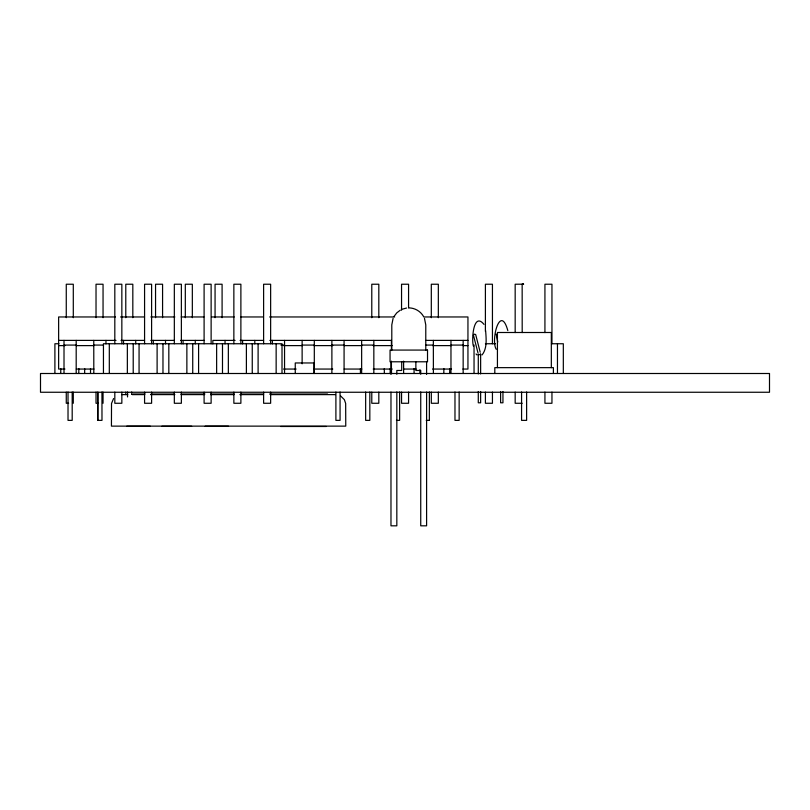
<?xml version="1.0" encoding="UTF-8"?>
<svg xmlns="http://www.w3.org/2000/svg" width="810" height="810" viewBox="0 0 810 810"><rect width="100%" height="100%" fill="white"/><g stroke="black" fill="none" stroke-linecap="round" stroke-linejoin="round"><path stroke-width="1.21" d="M479.155 354.77A1.174 0.759 -6.9 0 1 478.285 354.091L478.285 373.936M522.875 284.188L515.17 284.229L515.17 332.586M522.409 284.249L523.655 284.229L522.349 284.269M522.572 284.188L523.23 284.188M523.118 284.249L522.156 284.199L522.197 332.586M393.093 318.381L391.797 324.881L391.797 350.072M480.634 373.936L480.634 354.152L480.046 354.213M394.075 316.386L396.768 312.873L400.292 310.169M113.572 398.55L111.517 403.471L111.436 426.131L345.759 426.131L345.667 403.471L344.371 399.664L340.575 395.928M496.125 334.014L497.755 341.982M482.041 354.962C487.397 348.33 486.162 338.6 485.625 330.622M480.046 354.628L480.289 354.496A1.185 0.597 0 0 0 480.634 354.081M402.286 309.187L406.569 308.043M115.486 316.963L58.634 316.963L58.634 369.056L64.952 369.056M120.538 316.963L144.534 316.963M150.852 316.963L174.859 316.963M181.177 316.963L203.917 316.963M211.491 316.963L234.232 316.963M240.55 316.963L263.291 316.963M269.608 316.963L394.673 316.963M423.731 316.963L467.947 316.963L467.947 369.056L462.895 369.056M58.634 340.392L116.002 340.392M121.024 340.392L144.524 340.392M150.812 340.392L174.302 340.392M180.579 340.392L204.059 340.392M235.082 340.392L212.848 340.392L212.848 343.906M240.094 340.392L263.584 340.392M269.862 340.392L391.412 340.392L391.412 350.538M426.04 340.392L467.947 340.392M58.958 343.744L54.898 343.744L54.898 373.501M485.403 343.744L495.538 343.744M551.448 343.744L563.325 343.744L563.325 373.501M64.01 345.08L76.191 345.08M93.768 345.08L103.518 345.08M280.898 345.08L284.553 345.08M302.13 345.08L314.31 345.08M331.887 345.08L344.078 345.08M361.645 345.08L373.835 345.08M426.04 345.08L433.35 345.08M450.967 345.08L463.158 345.08M58.634 345.617L64.952 345.617M76.322 345.617L94.001 345.617M283.5 345.617L302.454 345.617M313.824 345.617L332.768 345.617M344.139 345.617L361.827 345.617M373.197 345.617L392.151 345.617M432.57 345.617L451.524 345.617M462.895 345.617L467.947 345.617M76.322 369.056L94.001 369.056M283.5 369.056L296.136 369.056M313.824 369.056L332.768 369.056M344.139 369.056L361.827 369.056M373.197 369.056L392.151 369.056M403.522 369.056L416.148 369.056M432.57 369.056L451.524 369.056M132.911 394.024L145.101 394.024M151.085 394.024L174.039 394.024M181.126 394.024L204.95 394.024M210.721 394.024L234.12 394.024M241.167 394.024L263.695 394.024M269.639 394.024L327.564 394.024M121.773 394.612L127.778 394.612M132.222 394.612L143.623 394.612M150.508 394.612L174.859 394.612M181.116 394.612L204.322 394.612M210.549 394.612L234.029 394.612M239.841 394.612L263.108 394.612M270.388 394.612L335.411 394.612M68.607 403.269L66.268 403.269L66.268 392.111M98.374 403.269L96.025 403.269L96.025 392.111M522.197 403.269L515.17 403.269L515.17 392.111M97.818 420.37L97.818 392.01L97.777 420.37L101.989 420.37L101.949 392.01M396.454 420.37L399.624 420.37L399.624 392.01M426.222 420.37L429.391 420.37M126.765 426.252L150.316 426.252M161.828 426.283L191.666 426.283M205.153 426.252L228.531 426.252M280.635 426.485L326.349 426.485M408.787 307.891C414.74 307.881 420.532 311.222 423.498 316.386M476.999 354.962L476.067 353.97M483.975 324.365C473.101 311.07 471.491 340.909 473.415 346.093M424.481 318.381L425.776 324.881L425.776 350.072M480.208 352.228L475.673 334.53L474.245 334.155L473.404 335.057L477.991 352.957M507.829 330.622C500.236 303.193 490.526 340.058 496.246 349.302M557.462 343.744L557.462 373.501M553.392 373.501L553.392 367.649L494.809 367.649L494.809 373.501M551.954 343.744L551.954 284.229L544.928 284.229L544.928 332.586M551.954 392.111L551.954 403.269L544.928 403.269L544.928 392.111M551.327 367.649L551.327 332.495L497.431 332.495L497.431 367.649M526.621 392.01L526.621 420.37L521.579 420.37L521.579 392.01M502.949 391.503L502.949 402.793L500.61 402.793L500.61 391.503M492.44 343.744L492.44 284.229L485.403 284.229L485.403 331.351M492.44 392.111L492.44 403.269L485.403 403.269L485.403 392.111M480.634 391.503L480.634 402.793L478.285 402.793L478.285 391.503M474.042 344.989L474.042 373.501M463.158 340.392L463.158 373.501M459.149 392.01L459.149 420.37L454.977 420.37L454.977 392.01M450.967 340.392L450.967 373.501M449.702 368.55L449.702 373.501M443.839 368.55L443.839 373.501M438.332 317.702L438.332 284.229L431.305 284.229L431.305 317.702M438.332 392.111L438.332 403.269L431.305 403.269L431.305 392.111M433.35 340.392L433.39 373.501M429.391 392.01L429.351 420.37M426.597 361.786L426.597 374.412M426.597 392.07L426.597 525.822L420.734 525.822L420.734 391.949M420.734 374.26L420.734 370.474L415.864 370.474L415.864 361.786M419.934 369.785L419.934 373.501M414.082 368.55L414.082 373.501M408.574 307.79L408.574 284.229L401.547 284.229L401.547 310.27M408.574 392.111L408.574 403.269L401.547 403.269L401.547 392.111M403.593 361.149L403.633 373.501M401.709 361.786L401.709 370.474L396.829 370.474L396.829 374.26M396.829 391.949L396.829 525.822L390.977 525.822L390.977 392.07M391.453 368.56L391.453 373.501L391.412 361.149M390.977 361.786L390.977 374.412M390.177 368.55L390.177 373.501M384.325 368.55L384.325 373.501M378.817 317.702L378.817 284.229L371.78 284.229L371.78 317.702M378.817 392.111L378.817 403.269L371.78 403.269L371.78 392.111M373.835 340.392L373.835 373.501M369.826 392.01L369.826 420.37L365.654 420.37L365.654 392.01M361.645 340.392L361.645 373.501M360.42 368.55L360.42 373.501M344.078 340.392L344.078 373.501M340.068 392.01L340.068 420.37L335.897 420.37L335.897 392.01M331.887 340.392L331.887 373.501M314.31 340.392L314.31 373.501M313.996 373.501L313.996 362.961L295.255 362.961L295.255 373.501M302.13 340.392L302.13 363.832M284.553 340.392L284.553 373.501M282.012 373.501L282.012 343.744L103.447 343.744L103.447 373.501M276.149 343.744L276.149 373.501M272.373 340.392L272.373 343.906M270.641 343.744L270.641 284.229L263.615 284.229L263.615 343.744M270.641 392.111L270.641 403.269L263.615 403.269L263.615 392.111M258.106 343.744L258.106 373.501M254.796 340.392L254.796 343.906M252.254 343.744L252.254 373.501M246.392 343.744L246.392 373.501M242.605 340.392L242.605 343.906M240.884 343.744L240.884 284.229L233.857 284.229L233.857 343.744M240.884 392.111L240.884 403.269L233.857 403.269L233.857 392.111M228.349 343.744L228.349 373.501M225.038 340.392L225.038 343.906M222.487 343.744L222.487 373.501M222.092 317.702L222.092 284.229L215.065 284.229L215.065 317.702M216.635 343.744L216.635 373.501M211.126 343.744L211.126 284.229L204.1 284.229L204.1 343.744M211.126 392.111L211.126 403.269L204.1 403.269L204.1 392.111M198.592 343.744L198.592 373.501M195.271 340.392L195.271 343.906M192.729 343.744L192.729 373.501M192.334 317.702L192.334 284.229L185.308 284.229L185.308 317.702M186.867 343.744L186.867 373.501M183.09 340.392L183.09 343.906M181.369 343.744L181.369 284.229L174.332 284.229L174.332 343.744M181.369 392.111L181.369 403.269L174.332 403.269L174.332 392.111M168.824 343.744L168.824 373.501M165.513 340.392L165.513 343.906M162.972 343.744L162.972 373.501M162.577 317.702L162.577 284.229L155.55 284.229L155.55 317.702M157.11 343.744L157.11 373.501M153.333 340.392L153.333 343.906M151.602 343.744L151.602 284.229L144.575 284.229L144.575 343.744M151.602 392.111L151.602 403.269L144.575 403.269L144.575 392.111M139.067 343.744L139.067 373.501M135.715 340.392L135.715 343.906M133.215 343.744L133.215 373.501M132.82 317.702L132.82 284.229L125.783 284.229L125.783 317.702M131.706 392.01L131.706 394.47M127.534 392.01L127.534 396.94M127.352 343.744L127.352 373.501M125.783 392.111L125.783 394.581M123.535 340.392L123.535 343.906M121.844 343.744L121.844 284.229L114.817 284.229L114.817 343.744M121.844 392.111L121.844 403.269L114.817 403.269L114.817 392.111M109.309 343.744L109.309 373.501M105.958 340.392L105.958 343.906M103.052 317.702L103.052 284.229L96.025 284.229L96.025 317.702M103.052 392.111L103.052 403.269M93.768 340.392L93.808 373.501M90.517 368.55L90.517 373.501M84.665 368.55L84.665 373.501M78.803 368.55L78.803 373.501M76.191 340.392L76.191 373.501M73.295 317.702L73.295 284.229L66.268 284.229L66.268 317.702M73.295 392.111L73.295 403.269M72.191 392.01L72.191 420.37L68.02 420.37L68.02 392.01M64.01 340.392L64.01 373.501M60.76 368.55L60.76 373.501M427.518 350.072L390.055 350.072L390.055 361.786L427.518 361.786L427.518 350.072M769.5 373.501L40.5 373.501L40.5 392.253L769.5 392.253L769.5 373.501"/></g></svg>
